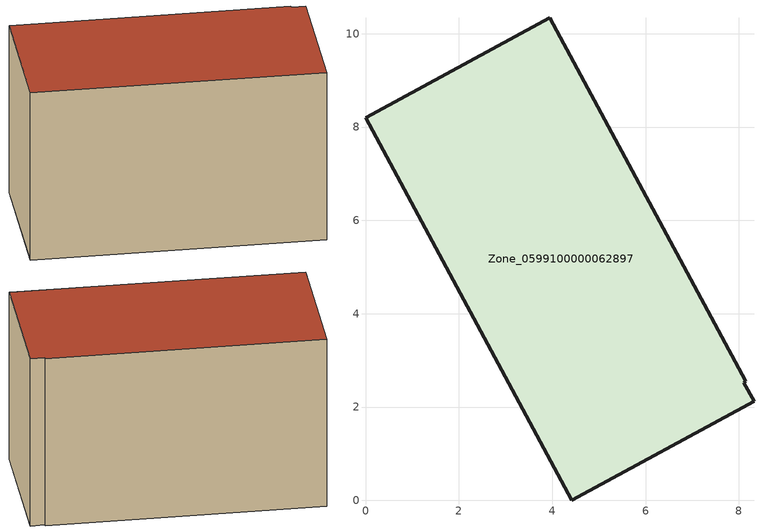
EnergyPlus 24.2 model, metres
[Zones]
Zone_0599100000062897
 floor ground (C_G): 8.15,2.56 8.11,2.52 8.32,2.12 4.42,0 0,8.2 3.95,10.35 z0
 wall outside (C_F): 8.15,2.56 3.95,10.35 0,8.2 4.42,0 8.32,2.12 8.11,2.52 8.15,2.56 z0:5.88
 roof outside (C_R): 8.11,2.52 8.15,2.56 3.95,10.35 0,8.2 4.42,0 8.32,2.12 z5.88
[BUILDING]
Pand.0599100000062897: North Axis=0; Terrain=City; Loads Convergence Tolerance Value=0.04; Temperature Convergence Tolerance Value=0.4; Solar Distribution=FullExterior; Maximum Number of Warmup Days=25; Minimum Number of Warmup Days=1
[Site:Location]
Rotterdam.The.Hague.AP_ZH_NLD Design_Conditions: Latitude=51.96; Longitude=4.45; Time Zone=1; Elevation=-4.5
[SITE:GROUNDTEMPERATURE:BUILDINGSURFACE]
18, 18, 18, 18, 18, 18, 18, 18, 18, 18, 18, 18
[MATERIAL] Thermal Absorptance=0.9; Solar Absorptance=0.7; Visible Absorptance=0.7
Name | Roughness | Thickness | Conductivity | Density | Specific Heat
G.TC.1946-1964 | MediumSmooth | 0.15 | 1 | 540 | 1210
F.TC.1946-1964 | Rough | 0.3 | 0.857143 | 1920 | 840
R.TC.1946-1964 | MediumRough | 0.2 | 0.235294 | 1500 | 1000
[CONSTRUCTION]
C_G: G.TC.1946-1964
C_F: F.TC.1946-1964
C_R: R.TC.1946-1964
[ZONE]
Zone_0599100000062897: Type=1; Multiplier=1; Ceiling Height=Autocalculate; Volume=Autocalculate; Floor Area=autocalculate; Part of Total Floor Area=Yes
[ZONEINFILTRATION:DESIGNFLOWRATE]
Infil_Zone_0599100000062897: Zone or ZoneList or Space or SpaceList=Zone_0599100000062897; Schedule=AlwaysOn; Design Flow Rate Calculation Method=Flow/Area; Flow Rate per Floor Area=0.003; Constant Term Coefficient=1; Temperature Term Coefficient=0; Velocity Term Coefficient=0; Velocity Squared Term Coefficient=0
[HVACTEMPLATE:ZONE:IDEALLOADSAIRSYSTEM]
Zone_0599100000062897: Maximum Heating Supply Air Temperature=50; Minimum Cooling Supply Air Temperature=13; Maximum Heating Supply Air Humidity Ratio=0.0156; Minimum Cooling Supply Air Humidity Ratio=0.0077; Heating Limit=NoLimit; Cooling Limit=NoLimit; Dehumidification Control Type=ConstantSensibleHeatRatio; Cooling Sensible Heat Ratio=0.7; Dehumidification Setpoint=60; Humidification Control Type=None; Humidification Setpoint=30; Outdoor Air Method=None; Outdoor Air Flow Rate per Person=0.00944; Outdoor Air Flow Rate per Zone Floor Area=0; Outdoor Air Flow Rate per Zone=0; Demand Controlled Ventilation Type=None; Outdoor Air Economizer Type=NoEconomizer; Heat Recovery Type=None; Sensible Heat Recovery Effectiveness=0.7; Latent Heat Recovery Effectiveness=0.65
[ZONECONTROL:THERMOSTAT]
ThermostatControl_Zone_0599100000062897: Zone or ZoneList=Zone_0599100000062897; Control Type Schedule=DualSetpointControlType; Control 1=Thermostat_Zone_0599100000062897; Temperature Difference Between Cutout And Setpoint=0
[THERMOSTATSETPOINT:DUALSETPOINT]
Thermostat_Zone_0599100000062897: Heating Setpoint Temperature Schedule=HeatingSetpoint_Zone_0599100000062897; Cooling Setpoint Temperature Schedule=CoolingSetpoint_Zone_0599100000062897
[SCHEDULE:COMPACT]
HeatingSetpoint_Zone_0599100000062897: Through: 12/31, For: AllDays, Until: 24:00, 21
CoolingSetpoint_Zone_0599100000062897: Through: 12/31, For: AllDays, Until: 24:00, 24
DualSetpointControlType: Through: 12/31, For: AllDays, Until: 24:00, 4
AlwaysOn: Through: 12/31, For: AllDays, Until: 24:00, 1
